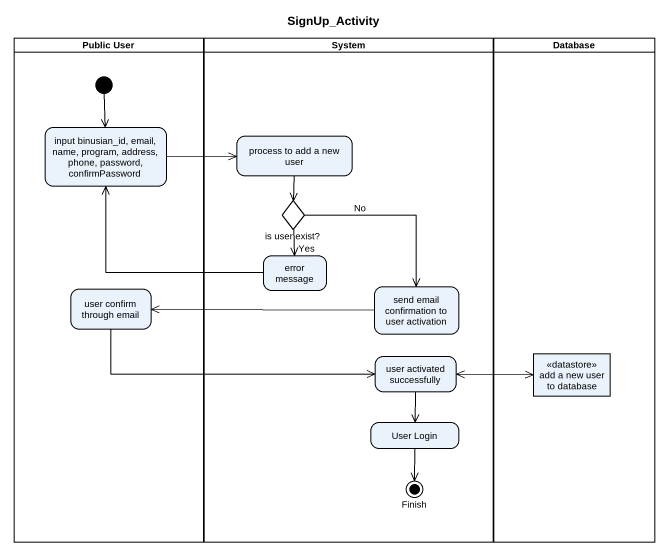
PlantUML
@startuml
title SignUp_Activity
hide empty description
state "Public User" as Public_User <<partition>> {
  state "input binusian_id, email, name, program, address, phone, password, confirmPassword" as input_binusian_id_email
  state "user confirm through email" as user_confirm_through_email
  [*] --> input_binusian_id_email
}
state System <<partition>> {
  state "process to add a new user" as process_to_add_a_new_user
  state "is user exist?" as is_user_exist <<choice>>
  state "error message" as error_message
  state "send email confirmation to user activation" as send_email_confirmation_to
  state "user activated successfully" as user_activated_successfully
  state "User Login" as User_Login
  state Finish <<end>>
}
state "Database" as Database_ <<partition>> {
  state "add a new user to database" as add_a_new_user_to_database <<datastore>>
}
input_binusian_id_email -right-> process_to_add_a_new_user
process_to_add_a_new_user --> is_user_exist
is_user_exist --> error_message : Yes
is_user_exist --> send_email_confirmation_to : No
error_message -up-> input_binusian_id_email
user_confirm_through_email -right-> user_activated_successfully
send_email_confirmation_to -left-> user_confirm_through_email
user_activated_successfully -right-> add_a_new_user_to_database
user_activated_successfully --> User_Login
add_a_new_user_to_database -left-> user_activated_successfully
User_Login --> Finish
@enduml
